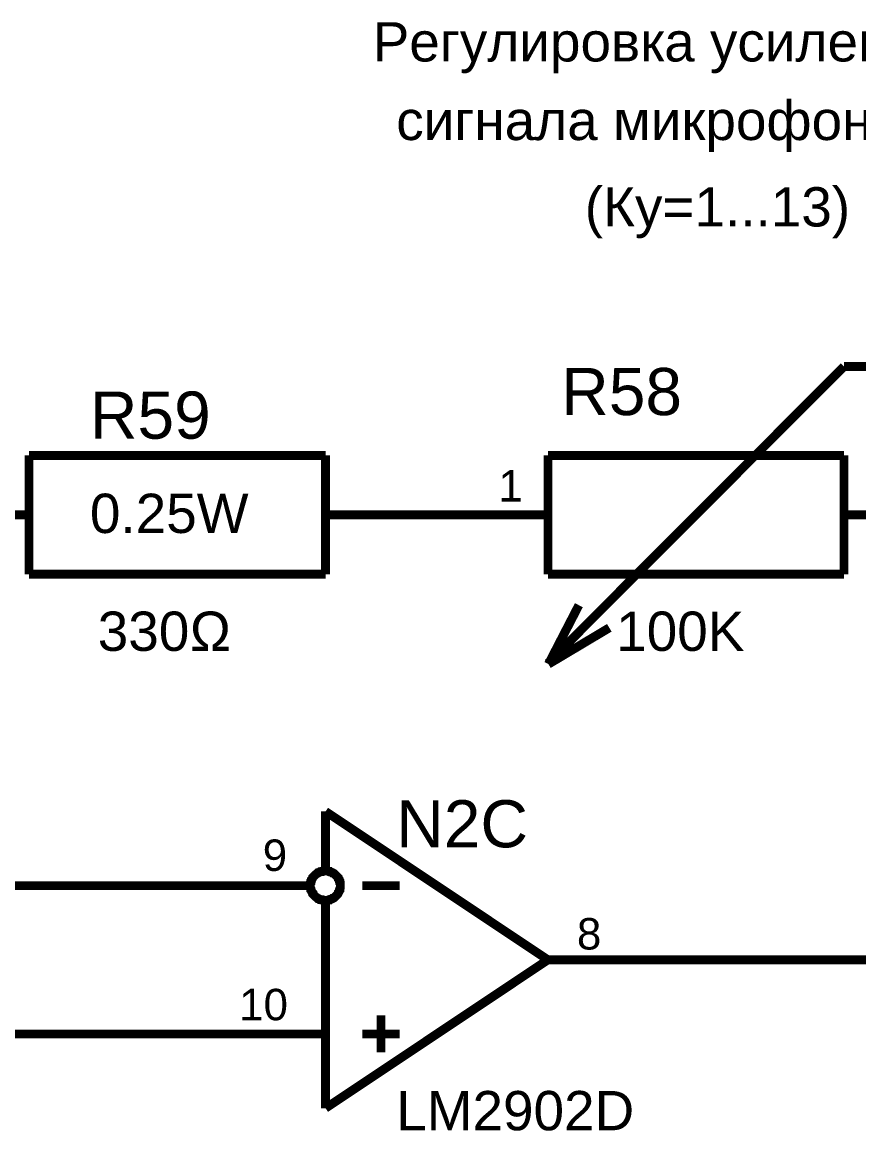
# Model space of a CAD drawing. Header units: millimetres. Extents: x -2024 to 917, y -725 to 13.
# Drawn here: x -1881.66 to -1853.45, y -162.43 to -125.06 of the extents above; entities that cross this region are included whole.
import ezdxf

# ---------------------------------------------------------------- set-up
doc = ezdxf.new("R2010")
doc.units = ezdxf.units.MM
doc.styles.get("Standard").update_dxf_attribs({"font": 'arial.ttf'})

msp = doc.modelspace()

# ---------------------------------------------------------------- linework, layer by layer
at = {"color": 7, "const_width": 0.3}
for points in [[(-1853.952, -136.667), (-1863.932, -146.668)], [(-1853.952, -136.667), (-1851.453, -136.667)], [(-1881.427, -139.664), (-1881.427, -143.671)], [(-1881.427, -139.664), (-1871.43, -139.664)], [(-1871.43, -139.664), (-1871.43, -143.671)], [(-1863.932, -139.664), (-1863.932, -143.671)], [(-1863.932, -139.664), (-1853.952, -139.664)], [(-1853.952, -139.664), (-1853.952, -143.671)], [(-1881.427, -141.667), (-1883.926, -141.667)], [(-1871.43, -141.667), (-1868.931, -141.667)], [(-1868.931, -141.667), (-1866.431, -141.667)], [(-1863.932, -141.667), (-1866.431, -141.667)], [(-1853.952, -141.667), (-1851.453, -141.667)], [(-1881.427, -143.671), (-1871.43, -143.671)], [(-1863.932, -143.671), (-1853.952, -143.671)], [(-1863.916, -146.701), (-1862.89, -144.714)], [(-1863.916, -146.701), (-1861.863, -145.476)], [(-1871.43, -151.669), (-1871.43, -153.54)], [(-1871.43, -151.669), (-1863.932, -156.67)], [(-1871.943, -154.169), (-1871.943, -154.136), (-1871.943, -154.12), (-1871.943, -154.087), (-1871.926, -154.07), (-1871.926, -154.037), (-1871.926, -154.02), (-1871.91, -154.004), (-1871.91, -153.971), (-1871.893, -153.954), (-1871.877, -153.938), (-1871.86, -153.904), (-1871.86, -153.888), (-1871.844, -153.871), (-1871.827, -153.855), (-1871.811, -153.838), (-1871.794, -153.822), (-1871.777, -153.805), (-1871.761, -153.789), (-1871.728, -153.772), (-1871.711, -153.755), (-1871.695, -153.739), (-1871.678, -153.739), (-1871.645, -153.722), (-1871.628, -153.706), (-1871.612, -153.706), (-1871.579, -153.689), (-1871.562, -153.689), (-1871.529, -153.689), (-1871.513, -153.673), (-1871.48, -153.673), (-1871.463, -153.673), (-1871.43, -153.673)], [(-1871.43, -153.673), (-1871.463, -153.673), (-1871.48, -153.673), (-1871.513, -153.673), (-1871.529, -153.689), (-1871.562, -153.689), (-1871.579, -153.689), (-1871.612, -153.706), (-1871.628, -153.706), (-1871.645, -153.722), (-1871.678, -153.739), (-1871.695, -153.739), (-1871.711, -153.755), (-1871.728, -153.772), (-1871.761, -153.789), (-1871.777, -153.805), (-1871.794, -153.822), (-1871.811, -153.838), (-1871.827, -153.855), (-1871.844, -153.871), (-1871.86, -153.888), (-1871.86, -153.904), (-1871.877, -153.938), (-1871.893, -153.954), (-1871.91, -153.971), (-1871.91, -154.004), (-1871.926, -154.02), (-1871.926, -154.037), (-1871.926, -154.07), (-1871.943, -154.087), (-1871.943, -154.12), (-1871.943, -154.136), (-1871.943, -154.169)], [(-1871.43, -153.673), (-1871.413, -153.673), (-1871.38, -153.673), (-1871.364, -153.673), (-1871.331, -153.689), (-1871.314, -153.689), (-1871.281, -153.689), (-1871.264, -153.706), (-1871.248, -153.706), (-1871.215, -153.722), (-1871.198, -153.739), (-1871.182, -153.739), (-1871.149, -153.755), (-1871.132, -153.772), (-1871.115, -153.789), (-1871.099, -153.805), (-1871.082, -153.822), (-1871.066, -153.838), (-1871.049, -153.855), (-1871.033, -153.871), (-1871.016, -153.888), (-1871, -153.904), (-1871, -153.938), (-1870.983, -153.954), (-1870.966, -153.971), (-1870.966, -154.004), (-1870.95, -154.02), (-1870.95, -154.037), (-1870.95, -154.07), (-1870.933, -154.087), (-1870.933, -154.12), (-1870.933, -154.136), (-1870.933, -154.169)], [(-1870.933, -154.169), (-1870.933, -154.136), (-1870.933, -154.12), (-1870.933, -154.087), (-1870.95, -154.07), (-1870.95, -154.037), (-1870.95, -154.02), (-1870.966, -154.004), (-1870.966, -153.971), (-1870.983, -153.954), (-1871, -153.938), (-1871, -153.904), (-1871.016, -153.888), (-1871.033, -153.871), (-1871.049, -153.855), (-1871.066, -153.838), (-1871.082, -153.822), (-1871.099, -153.805), (-1871.115, -153.789), (-1871.132, -153.772), (-1871.149, -153.755), (-1871.182, -153.739), (-1871.198, -153.739), (-1871.215, -153.722), (-1871.248, -153.706), (-1871.264, -153.706), (-1871.281, -153.689), (-1871.314, -153.689), (-1871.331, -153.689), (-1871.364, -153.673), (-1871.38, -153.673), (-1871.413, -153.673), (-1871.43, -153.673)], [(-1886.425, -161.671), (-1886.425, -154.169), (-1873.929, -154.169)], [(-1871.943, -154.169), (-1873.929, -154.169)], [(-1871.43, -154.666), (-1871.463, -154.666), (-1871.48, -154.666), (-1871.513, -154.666), (-1871.529, -154.65), (-1871.562, -154.65), (-1871.579, -154.65), (-1871.612, -154.633), (-1871.628, -154.633), (-1871.645, -154.616), (-1871.678, -154.6), (-1871.695, -154.6), (-1871.711, -154.583), (-1871.728, -154.567), (-1871.761, -154.55), (-1871.777, -154.534), (-1871.794, -154.517), (-1871.811, -154.501), (-1871.827, -154.484), (-1871.844, -154.467), (-1871.86, -154.451), (-1871.86, -154.418), (-1871.877, -154.401), (-1871.893, -154.385), (-1871.91, -154.352), (-1871.91, -154.335), (-1871.926, -154.318), (-1871.926, -154.285), (-1871.926, -154.269), (-1871.943, -154.236), (-1871.943, -154.219), (-1871.943, -154.186), (-1871.943, -154.169)], [(-1871.943, -154.169), (-1871.943, -154.169)], [(-1871.943, -154.169), (-1871.943, -154.186), (-1871.943, -154.219), (-1871.943, -154.236), (-1871.926, -154.269), (-1871.926, -154.285), (-1871.926, -154.318), (-1871.91, -154.335), (-1871.91, -154.352), (-1871.893, -154.385), (-1871.877, -154.401), (-1871.86, -154.418), (-1871.86, -154.451), (-1871.844, -154.467), (-1871.827, -154.484), (-1871.811, -154.501), (-1871.794, -154.517), (-1871.777, -154.534), (-1871.761, -154.55), (-1871.728, -154.567), (-1871.711, -154.583), (-1871.695, -154.6), (-1871.678, -154.6), (-1871.645, -154.616), (-1871.628, -154.633), (-1871.612, -154.633), (-1871.579, -154.65), (-1871.562, -154.65), (-1871.529, -154.65), (-1871.513, -154.666), (-1871.48, -154.666), (-1871.463, -154.666), (-1871.43, -154.666)], [(-1870.933, -154.169), (-1870.933, -154.186), (-1870.933, -154.219), (-1870.933, -154.236), (-1870.95, -154.269), (-1870.95, -154.285), (-1870.95, -154.318), (-1870.966, -154.335), (-1870.966, -154.352), (-1870.983, -154.385), (-1871, -154.401), (-1871, -154.418), (-1871.016, -154.451), (-1871.033, -154.467), (-1871.049, -154.484), (-1871.066, -154.501), (-1871.082, -154.517), (-1871.099, -154.534), (-1871.115, -154.55), (-1871.132, -154.567), (-1871.149, -154.583), (-1871.182, -154.6), (-1871.198, -154.6), (-1871.215, -154.616), (-1871.248, -154.633), (-1871.264, -154.633), (-1871.281, -154.65), (-1871.314, -154.65), (-1871.331, -154.65), (-1871.364, -154.666), (-1871.38, -154.666), (-1871.413, -154.666), (-1871.43, -154.666)], [(-1871.43, -154.666), (-1871.413, -154.666), (-1871.38, -154.666), (-1871.364, -154.666), (-1871.331, -154.65), (-1871.314, -154.65), (-1871.281, -154.65), (-1871.264, -154.633), (-1871.248, -154.633), (-1871.215, -154.616), (-1871.198, -154.6), (-1871.182, -154.6), (-1871.149, -154.583), (-1871.132, -154.567), (-1871.115, -154.55), (-1871.099, -154.534), (-1871.082, -154.517), (-1871.066, -154.501), (-1871.049, -154.484), (-1871.033, -154.467), (-1871.016, -154.451), (-1871, -154.418), (-1871, -154.401), (-1870.983, -154.385), (-1870.966, -154.352), (-1870.966, -154.335), (-1870.95, -154.318), (-1870.95, -154.285), (-1870.95, -154.269), (-1870.933, -154.236), (-1870.933, -154.219), (-1870.933, -154.186), (-1870.933, -154.169)], [(-1870.933, -154.169), (-1870.933, -154.169), (-1870.933, -154.169), (-1870.933, -154.169), (-1870.933, -154.169), (-1870.933, -154.169), (-1870.933, -154.169), (-1870.933, -154.169), (-1870.933, -154.169), (-1870.933, -154.169), (-1870.933, -154.169), (-1870.933, -154.169), (-1870.933, -154.169), (-1870.933, -154.169), (-1870.933, -154.169), (-1870.933, -154.169), (-1870.933, -154.169), (-1870.933, -154.169), (-1870.933, -154.169), (-1870.933, -154.169), (-1870.933, -154.169), (-1870.933, -154.169), (-1870.933, -154.169), (-1870.933, -154.169), (-1870.933, -154.169), (-1870.933, -154.169), (-1870.933, -154.169), (-1870.933, -154.169), (-1870.933, -154.169), (-1870.933, -154.169), (-1870.933, -154.169), (-1870.933, -154.169), (-1870.933, -154.169)], [(-1870.933, -154.169), (-1870.933, -154.169)], [(-1870.189, -154.169), (-1868.931, -154.169)], [(-1871.43, -154.799), (-1871.43, -161.671)], [(-1863.932, -156.67), (-1871.43, -161.671)], [(-1863.932, -156.67), (-1861.433, -156.67)], [(-1861.433, -156.67), (-1848.954, -156.67)], [(-1869.56, -158.541), (-1869.56, -159.783)], [(-1906.419, -159.17), (-1898.921, -159.17), (-1873.929, -159.17)], [(-1871.43, -159.17), (-1873.929, -159.17)], [(-1870.189, -159.17), (-1868.931, -159.17)]]:
    msp.add_lwpolyline(points, dxfattribs=at)

# ---------------------------------------------------------------- texts
at = {"color": 7}
for s, height, p in [('Регулировка усиления ', 1.32471, (-1869.841, -126.384)), ('сигнала микрофона 1 ', 1.32471, (-1869.047, -129.033)), ('(Ку=1...13)', 1.32471, (-1862.691, -131.947)), ('R58', 1.5897, (-1863.485, -138.306)), ('R59', 1.5897, (-1879.374, -139.101)), ('1', 1.06, (-1865.604, -141.22)), ('0.25W', 1.3247, (-1879.374, -142.28)), ('330Ω', 1.3247, (-1879.11, -146.254)), ('100K', 1.3247, (-1861.632, -146.254)), ('N2C', 1.5897, (-1869.047, -152.878)), ('9', 1.06, (-1873.548, -153.673)), ('8', 1.06, (-1862.956, -156.322)), ('10', 1.0598, (-1874.343, -158.707)), ('LM2902D', 1.3247, (-1869.047, -162.416))]:
    msp.add_text(s, height=height, dxfattribs=at).set_placement(p)

doc.saveas('drawing.dxf')
